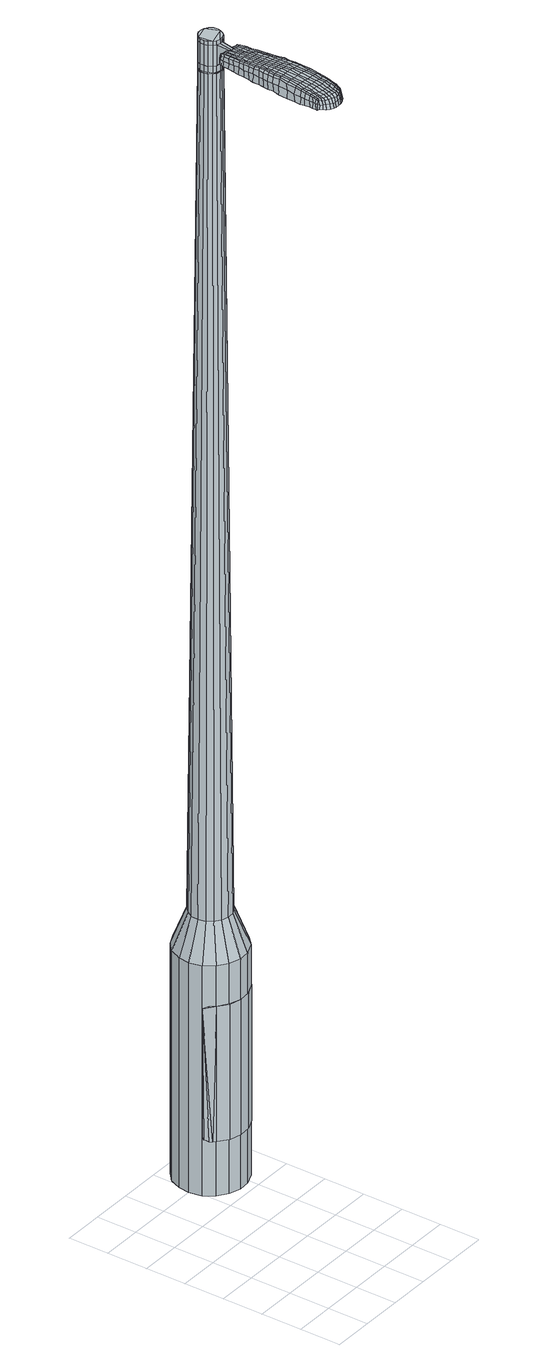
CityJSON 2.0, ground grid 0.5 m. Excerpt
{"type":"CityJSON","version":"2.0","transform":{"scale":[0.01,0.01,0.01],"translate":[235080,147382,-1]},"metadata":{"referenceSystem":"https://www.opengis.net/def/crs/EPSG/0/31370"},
"CityObjects":{
"object1":{"type":"GenericCityObject","attributes":{"cluster":367,"mean_distance_to_centroid":0.295,"new_centroid_x":235081.36,"new_centroid_y":147384.54,"mean_distance_to_camera":7.52,"H1":50.16,"H2":57.14,"Z_final":111.97,"cluster2":-1,"proj_x":235075.84,"proj_y":147383.94,"id_line":86094,"bearing_l":353.76,"distance":5.55,"orientation":"right","G_obj":263.76},"geometry":[{"type":"MultiSurface","lod":"2","boundaries":[[[0,1,2,3]],[[1,4,5,2]],[[4,6,7,5]],[[6,8,9,7]],[[8,10,11,9]],[[10,12,13,11]],[[12,14,15,13]],[[14,16,17,15]],[[16,18,19,17]],[[18,20,21,19]],[[20,22,23,21]],[[22,24,25,23]],[[24,26,27,25]],[[26,28,29,27]],[[28,30,31,29]],[[30,32,33,31]],[[32,34,35,33]],[[34,0,3,35]],[[36,37,38,39]],[[38,40,41,42]],[[41,43,42]],[[42,44,45,46]],[[45,47,46]],[[46,48,49,50]],[[49,51,50]],[[42,46,50,38]],[[50,52,39,38]],[[53,36,39]],[[2,5,7,35]],[[7,9,11,15]],[[11,13,15]],[[15,17,19,23]],[[19,21,23]],[[23,25,27,31]],[[27,29,31]],[[15,23,31,7]],[[31,33,35,7]],[[3,2,35]],[[1,0,54,55]],[[0,34,56,54]],[[34,32,57,56]],[[32,30,58,57]],[[30,28,59,58]],[[28,26,60,59]],[[26,24,61,60]],[[24,22,62,61]],[[22,20,63,62]],[[20,18,64,63]],[[18,16,65,64]],[[16,14,66,65]],[[14,12,67,66]],[[12,10,68,67]],[[10,8,69,68]],[[8,6,70,69]],[[6,4,71,70]],[[4,1,55,71]],[[55,54,72,73]],[[54,56,74,72]],[[56,57,75,74]],[[57,58,76,75]],[[58,59,77,76]],[[59,60,78,77]],[[60,61,79,78]],[[61,62,80,79]],[[62,63,81,80]],[[63,64,82,81]],[[64,65,83,82]],[[65,66,84,83]],[[66,67,85,84]],[[67,68,86,85]],[[68,69,87,86]],[[69,70,88,87]],[[70,71,89,88]],[[71,55,73,89]],[[90,91,92,93]],[[94,95,91,90]],[[96,97,95,94]],[[76,98,97,96]],[[77,99,98,76]],[[100,101,99,77]],[[102,103,101,100]],[[104,105,103,102]],[[106,107,105,104]],[[108,109,107,106]],[[110,111,109,108]],[[112,113,111,110]],[[114,115,113,112]],[[116,117,115,114]],[[87,118,117,116]],[[88,119,118,87]],[[120,121,119,88]],[[93,92,121,120]],[[122,123,124,125]],[[126,122,125,127]],[[128,126,127,129]],[[130,128,129,131]],[[132,130,131,133]],[[134,132,133,135]],[[136,134,135,137]],[[138,136,137,139]],[[140,138,139,141]],[[142,140,141,143]],[[144,142,143,145]],[[146,144,145,147]],[[148,146,147,149]],[[150,148,149,151]],[[152,150,151,153]],[[154,152,153,155]],[[73,72,90,93]],[[72,74,94,90]],[[74,75,96,94]],[[75,76,96]],[[78,100,77]],[[78,79,102,100]],[[79,80,104,102]],[[80,81,106,104]],[[81,82,108,106]],[[82,83,110,108]],[[83,84,112,110]],[[84,85,114,112]],[[85,86,116,114]],[[86,87,116]],[[89,120,88]],[[89,73,93,120]],[[156,157,92,91]],[[157,158,121,92]],[[158,119,121]],[[159,117,118]],[[159,160,115,117]],[[160,161,113,115]],[[161,162,111,113]],[[162,163,109,111]],[[163,164,107,109]],[[164,165,105,107]],[[165,166,103,105]],[[166,167,101,103]],[[167,99,101]],[[168,97,98]],[[168,169,95,97]],[[169,156,91,95]],[[39,52,154,170]],[[157,156,171,155]],[[53,39,170,123]],[[156,169,124,171]],[[36,53,123,122]],[[169,168,125,124]],[[37,36,122,126]],[[168,98,127,125]],[[38,37,126,128]],[[98,99,129,127]],[[40,38,128,130]],[[99,167,131,129]],[[41,40,130,132]],[[167,166,133,131]],[[43,41,132,134]],[[166,165,135,133]],[[42,43,134,136]],[[165,164,137,135]],[[44,42,136,138]],[[164,163,139,137]],[[45,44,138,140]],[[163,162,141,139]],[[47,45,140,142]],[[162,161,143,141]],[[46,47,142,144]],[[161,160,145,143]],[[48,46,144,146]],[[160,159,147,145]],[[49,48,146,148]],[[159,118,149,147]],[[51,49,148,150]],[[118,119,151,149]],[[50,51,150,152]],[[119,158,153,151]],[[52,50,152,154]],[[158,157,155,153]],[[154,155,172,173]],[[155,171,174,172]],[[171,124,175,174]],[[124,123,176,175]],[[123,170,177,176]],[[170,154,173,177]],[[178,179,180,181]],[[182,178,181,183]],[[178,182,184,185]],[[179,178,185,186]],[[187,188,189,190]],[[191,187,190,192]],[[187,191,193,194]],[[188,187,194,195]],[[196,197,198,199]],[[200,196,199,201]],[[196,200,202,203]],[[197,196,203,204]],[[205,206,207,208]],[[209,205,208,210]],[[205,209,211,212]],[[206,205,212,213]],[[214,215,216,217]],[[218,214,217,219]],[[214,218,220,221]],[[215,214,221,222]],[[223,224,225,226]],[[227,223,226,228]],[[223,227,229,230]],[[224,223,230,231]],[[232,233,234,235]],[[224,232,235,225]],[[232,224,231,236]],[[233,232,236,237]],[[238,239,240,241]],[[233,238,241,234]],[[238,233,237,242]],[[239,238,242,243]],[[244,182,183,245]],[[239,244,245,240]],[[244,239,243,246]],[[182,244,246,184]],[[247,248,249,250]],[[251,247,250,252]],[[247,251,253,254]],[[248,247,254,255]],[[256,257,258,259]],[[248,256,259,249]],[[256,248,255,260]],[[257,256,260,261]],[[262,263,264,265]],[[257,262,265,258]],[[262,257,261,266]],[[263,262,266,267]],[[268,269,270,271]],[[263,268,271,264]],[[268,263,267,272]],[[269,268,272,273]],[[274,179,186,275]],[[269,274,275,270]],[[274,269,273,276]],[[179,274,276,180]],[[277,278,279,280]],[[281,277,280,282]],[[277,281,283,284]],[[278,277,284,285]],[[286,287,288,289]],[[278,286,289,279]],[[286,278,285,290]],[[287,286,290,291]],[[292,293,294,295]],[[287,292,295,288]],[[292,287,291,296]],[[293,292,296,297]],[[298,191,192,299]],[[293,298,299,294]],[[298,293,297,300]],[[191,298,300,193]],[[301,302,303,304]],[[305,301,304,306]],[[301,305,307,308]],[[302,301,308,309]],[[310,311,312,313]],[[302,310,313,303]],[[310,302,309,314]],[[311,310,314,315]],[[316,317,318,319]],[[311,316,319,312]],[[316,311,315,320]],[[317,316,320,321]],[[322,323,324,325]],[[317,322,325,318]],[[322,317,321,326]],[[323,322,326,327]],[[328,188,195,329]],[[323,328,329,324]],[[328,323,327,330]],[[188,328,330,189]],[[331,217,216,332]],[[333,331,332,334]],[[331,333,335,336]],[[217,331,336,219]],[[337,333,334,338]],[[339,337,338,340]],[[337,339,341,342]],[[333,337,342,335]],[[343,339,340,344]],[[345,343,344,346]],[[343,345,347,348]],[[339,343,348,341]],[[349,345,346,350]],[[351,349,350,352]],[[349,351,353,354]],[[345,349,354,347]],[[355,351,352,356]],[[206,355,356,207]],[[355,206,213,357]],[[351,355,357,353]],[[358,359,204,203]],[[360,358,203,202]],[[358,360,361,362]],[[359,358,362,363]],[[364,365,363,362]],[[366,364,362,361]],[[364,366,367,368]],[[365,364,368,369]],[[370,371,369,368]],[[372,370,368,367]],[[370,372,373,374]],[[371,370,374,375]],[[376,377,375,374]],[[378,376,374,373]],[[376,378,211,209]],[[377,376,209,210]],[[379,380,381,382]],[[281,379,382,283]],[[379,281,282,383]],[[380,379,383,384]],[[385,200,201,386]],[[380,385,386,381]],[[385,380,384,387]],[[200,385,387,202]],[[388,389,390,391]],[[227,388,391,229]],[[388,227,228,392]],[[389,388,392,393]],[[394,395,396,397]],[[389,394,397,390]],[[394,389,393,398]],[[395,394,398,399]],[[400,197,204,401]],[[395,400,401,396]],[[400,395,399,402]],[[197,400,402,198]],[[403,404,405,406]],[[185,403,406,186]],[[403,185,184,407]],[[404,403,407,408]],[[409,410,411,412]],[[404,409,412,405]],[[409,404,408,413]],[[410,409,413,414]],[[415,208,207,416]],[[410,415,416,411]],[[415,410,414,417]],[[208,415,417,210]],[[418,419,420,421]],[[190,418,421,192]],[[418,190,189,422]],[[419,418,422,423]],[[424,212,211,425]],[[419,424,425,420]],[[424,419,423,426]],[[212,424,426,213]],[[427,428,429,430]],[[305,427,430,307]],[[427,305,306,431]],[[428,427,431,432]],[[433,218,219,434]],[[428,433,434,429]],[[433,428,432,435]],[[218,433,435,220]],[[436,437,438,439]],[[251,436,439,253]],[[436,251,252,440]],[[437,436,440,441]],[[442,443,444,445]],[[437,442,445,438]],[[442,437,441,446]],[[443,442,446,447]],[[448,215,222,449]],[[443,448,449,444]],[[448,443,447,450]],[[215,448,450,216]],[[451,452,441,440]],[[250,451,440,252]],[[451,250,249,453]],[[452,451,453,454]],[[455,456,447,446]],[[452,455,446,441]],[[455,452,454,457]],[[456,455,457,458]],[[459,332,216,450]],[[456,459,450,447]],[[459,456,458,460]],[[332,459,460,334]],[[461,462,463,464]],[[308,461,464,309]],[[461,308,307,430]],[[462,461,430,429]],[[465,336,335,466]],[[462,465,466,463]],[[465,462,429,434]],[[336,465,434,219]],[[467,468,454,453]],[[259,467,453,249]],[[467,259,258,469]],[[468,467,469,470]],[[471,472,458,457]],[[468,471,457,454]],[[471,468,470,473]],[[472,471,473,474]],[[475,338,334,460]],[[472,475,460,458]],[[475,472,474,476]],[[338,475,476,340]],[[477,478,479,480]],[[314,477,480,315]],[[477,314,309,464]],[[478,477,464,463]],[[481,342,341,482]],[[478,481,482,479]],[[481,478,463,466]],[[342,481,466,335]],[[483,484,470,469]],[[265,483,469,258]],[[483,265,264,485]],[[484,483,485,486]],[[487,488,474,473]],[[484,487,473,470]],[[487,484,486,489]],[[488,487,489,490]],[[491,344,340,476]],[[488,491,476,474]],[[491,488,490,492]],[[344,491,492,346]],[[493,494,495,496]],[[320,493,496,321]],[[493,320,315,480]],[[494,493,480,479]],[[497,348,347,498]],[[494,497,498,495]],[[497,494,479,482]],[[348,497,482,341]],[[499,500,486,485]],[[271,499,485,264]],[[499,271,270,501]],[[500,499,501,502]],[[503,504,490,489]],[[500,503,489,486]],[[503,500,502,505]],[[504,503,505,506]],[[507,350,346,492]],[[504,507,492,490]],[[507,504,506,508]],[[350,507,508,352]],[[509,510,511,512]],[[326,509,512,327]],[[509,326,321,496]],[[510,509,496,495]],[[513,354,353,514]],[[510,513,514,511]],[[513,510,495,498]],[[354,513,498,347]],[[515,516,502,501]],[[275,515,501,270]],[[515,275,186,406]],[[516,515,406,405]],[[517,518,506,505]],[[516,517,505,502]],[[517,516,405,412]],[[518,517,412,411]],[[519,356,352,508]],[[518,519,508,506]],[[519,518,411,416]],[[356,519,416,207]],[[520,521,423,422]],[[330,520,422,189]],[[520,330,327,512]],[[521,520,512,511]],[[522,357,213,426]],[[521,522,426,423]],[[522,521,511,514]],[[357,522,514,353]],[[523,524,384,383]],[[280,523,383,282]],[[523,280,279,525]],[[524,523,525,526]],[[527,360,202,387]],[[524,527,387,384]],[[527,524,526,528]],[[360,527,528,361]],[[529,530,531,532]],[[230,529,532,231]],[[529,230,229,391]],[[530,529,391,390]],[[533,534,535,536]],[[530,533,536,531]],[[533,530,390,397]],[[534,533,397,396]],[[537,359,363,538]],[[534,537,538,535]],[[537,534,396,401]],[[359,537,401,204]],[[539,540,526,525]],[[289,539,525,279]],[[539,289,288,541]],[[540,539,541,542]],[[543,366,361,528]],[[540,543,528,526]],[[543,540,542,544]],[[366,543,544,367]],[[545,546,547,548]],[[236,545,548,237]],[[545,236,231,532]],[[546,545,532,531]],[[549,550,551,552]],[[546,549,552,547]],[[549,546,531,536]],[[550,549,536,535]],[[553,365,369,554]],[[550,553,554,551]],[[553,550,535,538]],[[365,553,538,363]],[[555,556,542,541]],[[295,555,541,288]],[[555,295,294,557]],[[556,555,557,558]],[[559,372,367,544]],[[556,559,544,542]],[[559,556,558,560]],[[372,559,560,373]],[[561,562,563,564]],[[242,561,564,243]],[[561,242,237,548]],[[562,561,548,547]],[[565,566,567,568]],[[562,565,568,563]],[[565,562,547,552]],[[566,565,552,551]],[[569,371,375,570]],[[566,569,570,567]],[[569,566,551,554]],[[371,569,554,369]],[[571,572,558,557]],[[299,571,557,294]],[[571,299,192,421]],[[572,571,421,420]],[[573,378,373,560]],[[572,573,560,558]],[[573,572,420,425]],[[378,573,425,211]],[[574,575,408,407]],[[246,574,407,184]],[[574,246,243,564]],[[575,574,564,563]],[[576,577,414,413]],[[575,576,413,408]],[[576,575,563,568]],[[577,576,568,567]],[[578,377,210,417]],[[577,578,417,414]],[[578,577,567,570]],[[377,578,570,375]],[[579,580,581,582]],[[582,581,583,584]],[[585,583,581,586]],[[586,581,580,587]],[[588,589,590,591]],[[591,590,592,593]],[[594,592,590,595]],[[595,590,589,596]],[[597,598,599,600]],[[600,599,601,602]],[[603,601,599,604]],[[604,599,598,605]],[[606,607,608,609]],[[609,608,610,611]],[[612,610,608,613]],[[613,608,607,614]],[[615,616,617,618]],[[618,617,619,620]],[[621,619,617,622]],[[622,617,616,623]],[[624,625,626,627]],[[627,626,628,629]],[[630,628,626,631]],[[631,626,625,632]],[[633,634,635,636]],[[636,635,625,624]],[[632,625,635,637]],[[637,635,634,638]],[[639,640,641,642]],[[642,641,634,633]],[[638,634,641,643]],[[643,641,640,644]],[[584,583,645,646]],[[646,645,640,639]],[[644,640,645,647]],[[647,645,583,585]],[[648,649,650,651]],[[651,650,652,653]],[[654,652,650,655]],[[655,650,649,656]],[[657,658,659,660]],[[660,659,649,648]],[[656,649,659,661]],[[661,659,658,662]],[[663,664,665,666]],[[666,665,658,657]],[[662,658,665,667]],[[667,665,664,668]],[[669,670,671,672]],[[672,671,664,663]],[[668,664,671,673]],[[673,671,670,674]],[[587,580,675,676]],[[676,675,670,669]],[[674,670,675,677]],[[677,675,580,579]],[[678,679,680,681]],[[681,680,682,683]],[[684,682,680,685]],[[685,680,679,686]],[[687,688,689,690]],[[690,689,679,678]],[[686,679,689,691]],[[691,689,688,692]],[[693,694,695,696]],[[696,695,688,687]],[[692,688,695,697]],[[697,695,694,698]],[[593,592,699,700]],[[700,699,694,693]],[[698,694,699,701]],[[701,699,592,594]],[[702,703,704,705]],[[705,704,706,707]],[[708,706,704,709]],[[709,704,703,710]],[[711,712,713,714]],[[714,713,703,702]],[[710,703,713,715]],[[715,713,712,716]],[[717,718,719,720]],[[720,719,712,711]],[[716,712,719,721]],[[721,719,718,722]],[[723,724,725,726]],[[726,725,718,717]],[[722,718,725,727]],[[727,725,724,728]],[[596,589,729,730]],[[730,729,724,723]],[[728,724,729,731]],[[731,729,589,588]],[[615,618,732,733]],[[733,732,734,735]],[[736,734,732,737]],[[737,732,618,620]],[[735,734,738,739]],[[739,738,740,741]],[[742,740,738,743]],[[743,738,734,736]],[[741,740,744,745]],[[745,744,746,747]],[[748,746,744,749]],[[749,744,740,742]],[[747,746,750,751]],[[751,750,752,753]],[[754,752,750,755]],[[755,750,746,748]],[[753,752,756,757]],[[757,756,607,606]],[[614,607,756,758]],[[758,756,752,754]],[[605,759,760,604]],[[604,760,761,603]],[[762,761,760,763]],[[763,760,759,764]],[[764,765,766,763]],[[763,766,767,762]],[[768,767,766,769]],[[769,766,765,770]],[[770,771,772,769]],[[769,772,773,768]],[[774,773,772,775]],[[775,772,771,776]],[[776,777,778,775]],[[775,778,779,774]],[[612,779,778,610]],[[610,778,777,611]],[[780,781,782,783]],[[783,782,682,684]],[[683,682,782,784]],[[784,782,781,785]],[[602,601,786,787]],[[787,786,781,780]],[[785,781,786,788]],[[788,786,601,603]],[[789,790,791,792]],[[792,791,628,630]],[[629,628,791,793]],[[793,791,790,794]],[[795,796,797,798]],[[798,797,790,789]],[[794,790,797,799]],[[799,797,796,800]],[[605,598,801,802]],[[802,801,796,795]],[[800,796,801,803]],[[803,801,598,597]],[[804,805,806,807]],[[807,806,586,587]],[[585,586,806,808]],[[808,806,805,809]],[[810,811,812,813]],[[813,812,805,804]],[[809,805,812,814]],[[814,812,811,815]],[[606,609,816,817]],[[817,816,811,810]],[[815,811,816,818]],[[818,816,609,611]],[[819,820,821,822]],[[822,821,591,593]],[[588,591,821,823]],[[823,821,820,824]],[[612,613,825,826]],[[826,825,820,819]],[[824,820,825,827]],[[827,825,613,614]],[[828,829,830,831]],[[831,830,706,708]],[[706,830,707]],[[707,830,829,832]],[[620,619,833,834]],[[834,833,829,828]],[[832,829,833,835]],[[835,833,619,621]],[[836,837,838]],[[838,837,652,654]],[[653,652,837,839]],[[839,837,840]],[[841,842,843,844]],[[844,843,837,836]],[[840,837,843,845]],[[845,843,842,846]],[[623,616,847,848]],[[848,847,842,841]],[[846,842,847,849]],[[849,847,616,615]],[[840,850,851,839]],[[839,851,651,653]],[[648,651,851,852]],[[852,851,850,853]],[[846,854,855,845]],[[845,855,850,840]],[[853,850,855,856]],[[856,855,854,857]],[[615,733,858,849]],[[849,858,854,846]],[[857,854,858,859]],[[859,858,733,735]],[[860,861,862,863]],[[863,862,709,710]],[[708,709,862,831]],[[831,862,861,828]],[[736,737,864,865]],[[865,864,861,860]],[[828,861,864,834]],[[834,864,737,620]],[[853,866,852]],[[852,866,660,648]],[[657,660,866,867]],[[857,868,869,856]],[[856,869,866,853]],[[867,866,869,870]],[[870,869,868,871]],[[735,739,872,859]],[[859,872,868,857]],[[871,868,872,873]],[[873,872,739,741]],[[874,875,876,877]],[[877,876,715,716]],[[710,715,876,863]],[[863,876,875,860]],[[742,743,878,879]],[[879,878,875,874]],[[860,875,878,865]],[[865,878,743,736]],[[880,881,867]],[[867,881,666,657]],[[663,666,881,882]],[[882,881,880,883]],[[871,884,885,870]],[[870,885,880,867]],[[883,880,885,886]],[[886,885,884,887]],[[741,745,888,873]],[[873,888,884,871]],[[887,884,888,889]],[[889,888,745,747]],[[890,891,892,893]],[[893,892,721,722]],[[716,721,892,877]],[[877,892,891,874]],[[748,749,894,895]],[[895,894,891,890]],[[874,891,894,879]],[[879,894,749,742]],[[883,896,897,882]],[[882,897,672,663]],[[669,672,897,898]],[[898,897,896,899]],[[887,900,901,886]],[[886,901,896,883]],[[899,896,901,902]],[[902,901,900,903]],[[747,751,904,889]],[[889,904,900,887]],[[903,900,904,905]],[[905,904,751,753]],[[906,907,908,909]],[[909,908,727,728]],[[722,727,908,893]],[[893,908,907,890]],[[754,755,910,911]],[[911,910,907,906]],[[890,907,910,895]],[[895,910,755,748]],[[899,912,913,898]],[[898,913,676,669]],[[587,676,913,807]],[[807,913,912,804]],[[903,914,915,902]],[[902,915,912,899]],[[804,912,915,813]],[[813,915,914,810]],[[753,757,916,905]],[[905,916,914,903]],[[810,914,916,817]],[[817,916,757,606]],[[824,917,918,823]],[[823,918,731,588]],[[728,731,918,909]],[[909,918,917,906]],[[614,758,919,827]],[[827,919,917,824]],[[906,917,919,911]],[[911,919,758,754]],[[785,920,921,784]],[[784,921,681,683]],[[678,681,921,922]],[[922,921,920,923]],[[603,761,924,788]],[[788,924,920,785]],[[923,920,924,925]],[[925,924,761,762]],[[926,927,928,929]],[[929,928,631,632]],[[630,631,928,792]],[[792,928,927,789]],[[930,931,932,933]],[[933,932,927,926]],[[789,927,932,798]],[[798,932,931,795]],[[764,759,934,935]],[[935,934,931,930]],[[795,931,934,802]],[[802,934,759,605]],[[923,936,937,922]],[[922,937,690,678]],[[687,690,937,938]],[[938,937,936,939]],[[762,767,940,925]],[[925,940,936,923]],[[939,936,940,941]],[[941,940,767,768]],[[942,943,944,945]],[[945,944,637,638]],[[632,637,944,929]],[[929,944,943,926]],[[946,947,948,949]],[[949,948,943,942]],[[926,943,948,933]],[[933,948,947,930]],[[770,765,950,951]],[[951,950,947,946]],[[930,947,950,935]],[[935,950,765,764]],[[939,952,953,938]],[[938,953,696,687]],[[693,696,953,954]],[[954,953,952,955]],[[768,773,956,941]],[[941,956,952,939]],[[955,952,956,957]],[[957,956,773,774]],[[958,959,960,961]],[[961,960,643,644]],[[638,643,960,945]],[[945,960,959,942]],[[962,963,964,965]],[[965,964,959,958]],[[942,959,964,949]],[[949,964,963,946]],[[776,771,966,967]],[[967,966,963,962]],[[946,963,966,951]],[[951,966,771,770]],[[955,968,969,954]],[[954,969,700,693]],[[593,700,969,822]],[[822,969,968,819]],[[774,779,970,957]],[[957,970,968,955]],[[819,968,970,826]],[[826,970,779,612]],[[809,971,972,808]],[[808,972,647,585]],[[644,647,972,961]],[[961,972,971,958]],[[815,973,974,814]],[[814,974,971,809]],[[958,971,974,965]],[[965,974,973,962]],[[611,777,975,818]],[[818,975,973,815]],[[962,973,975,967]],[[967,975,777,776]],[[579,582,181,180]],[[582,584,183,181]],[[594,595,194,193]],[[595,596,195,194]],[[597,600,199,198]],[[600,602,201,199]],[[621,622,221,220]],[[622,623,222,221]],[[624,627,226,225]],[[627,629,228,226]],[[633,636,235,234]],[[636,624,225,235]],[[639,642,241,240]],[[642,633,234,241]],[[584,646,245,183]],[[646,639,240,245]],[[654,655,254,253]],[[655,656,255,254]],[[656,661,260,255]],[[661,662,261,260]],[[662,667,266,261]],[[667,668,267,266]],[[668,673,272,267]],[[673,674,273,272]],[[674,677,276,273]],[[677,579,180,276]],[[684,685,284,283]],[[685,686,285,284]],[[686,691,290,285]],[[691,692,291,290]],[[692,697,296,291]],[[697,698,297,296]],[[698,701,300,297]],[[701,594,193,300]],[[702,705,304,303]],[[705,707,306,304]],[[711,714,313,312]],[[714,702,303,313]],[[717,720,319,318]],[[720,711,312,319]],[[723,726,325,324]],[[726,717,318,325]],[[596,730,329,195]],[[730,723,324,329]],[[780,783,382,381]],[[783,684,283,382]],[[602,787,386,201]],[[787,780,381,386]],[[629,793,392,228]],[[793,794,393,392]],[[794,799,398,393]],[[799,800,399,398]],[[800,803,402,399]],[[803,597,198,402]],[[707,431,306]],[[707,832,432,431]],[[832,835,435,432]],[[835,621,220,435]],[[836,838,439,438]],[[838,654,253,439]],[[841,844,445,444]],[[844,836,438,445]],[[623,848,449,222]],[[848,841,444,449]],[[976,977,978,979]],[[980,981,979,978]],[[982,983,984,985]],[[986,987,988,989]],[[977,990,991,978]],[[992,980,978,991]],[[993,982,985,994]],[[995,996,987,986]],[[990,997,998,991]],[[998,999,992,991]],[[1000,993,994,1001]],[[1002,996,995,1003]],[[997,1004,1005,998]],[[1005,1006,999,998]],[[1007,1000,1001,1008]],[[1009,1002,1003,1010]],[[1011,1012,1013,1014]],[[1015,1016,1012,1011]],[[1015,1017,1018,1016]],[[1017,1019,1020,1018]],[[1021,1022,1023,1024]],[[1025,1026,1022,1021]],[[1027,1028,1026,1025]],[[1029,1030,1028,1027]],[[1024,1013,1012,1021]],[[1021,1012,1016,1025]],[[1016,1018,1027,1025]],[[1018,1020,1029,1027]],[[985,984,981,980]],[[994,985,980,992]],[[999,1001,994,992]],[[1006,1008,1001,999]],[[986,989,983,982]],[[995,986,982,993]],[[1003,995,993,1000]],[[1010,1003,1000,1007]],[[987,1011,1014,988]],[[996,1015,1011,987]],[[1017,1015,996,1002]],[[1019,1017,1002,1009]],[[1031,1032,1033,1034]],[[1033,1035,1036,1037]],[[1033,1037,1038,1039]],[[1033,1039,1034]],[[1040,1031,1034,1041]],[[1042,1041,1034,1043]],[[1044,1043,1034]],[[1045,1033,1032,1046]],[[1047,1045,1046,1048]],[[1049,1047,1048,1050]],[[1051,1049,1050,1052]],[[1053,1051,1052,1054]],[[1054,1055,1056,1057]],[[1054,1057,1058,1059]],[[1054,1059,1060,1061]],[[1060,1062,1063,1064]],[[1060,1064,1065,1066]],[[1060,1066,1061]],[[1054,1061,1053]],[[1067,1068,1032,1031]],[[1069,1070,1035,1033]],[[1071,1072,1044,1034]],[[1068,1073,1046,1032]],[[1074,1069,1033,1045]],[[1073,1075,1048,1046]],[[1076,1074,1045,1047]],[[1075,1077,1050,1048]],[[1078,1076,1047,1049]],[[1077,1079,1052,1050]],[[1080,1078,1049,1051]],[[1079,1081,1054,1052]],[[1082,1080,1051,1053]],[[1081,1083,1055,1054]],[[1084,1085,1062,1060]],[[1086,1082,1053,1061]],[[1056,1055,1083,1087]],[[1057,1056,1087,1088]],[[1058,1057,1088,1089]],[[1059,1058,1089,1090]],[[1060,1059,1090,1084]],[[1091,1067,1031,1040]],[[1092,1091,1040,1041]],[[1093,1092,1041,1042]],[[1094,1093,1042,1043]],[[1072,1094,1043,1044]],[[1036,1035,1070,1095]],[[1063,1062,1085,1096]],[[1037,1036,1095,1097]],[[1038,1037,1097,1098]],[[1039,1038,1098,1099]],[[1034,1039,1099,1071]],[[1064,1063,1096,1100]],[[1065,1064,1100,1101]],[[1066,1065,1101,1102]],[[1061,1066,1102,1086]]]}]}
},
"vertices":[
[133,210,384],[119,215,384],[119,215,96],[133,210,96],[107,223,384],[107,223,96],[98,235,384],[98,235,96],[95,250,384],[95,250,96],[97,264,384],[97,264,96],[103,278,384],[103,278,96],[114,288,384],[114,288,96],[127,294,384],[127,294,96],[142,295,384],[142,295,96],[156,290,384],[156,290,96],[168,282,384],[168,282,96],[176,270,384],[176,270,96],[179,255,384],[179,255,96],[178,241,384],[178,241,96],[171,227,384],[171,227,96],[161,217,384],[161,217,96],[147,211,384],[147,211,96],[145,241,1524],[148,245,1524],[150,249,1524],[136,239,1524],[151,253,1524],[150,258,1524],[143,265,1524],[147,262,1524],[139,266,1524],[134,266,1524],[126,260,1524],[130,264,1524],[124,256,1524],[124,252,1524],[128,243,1524],[125,247,1524],[131,240,1524],[140,239,1524],[134,227,429],[126,230,429],[143,228,429],[151,232,429],[158,238,429],[161,245,429],[162,254,429],[160,263,429],[155,270,429],[148,275,429],[140,278,429],[131,277,429],[123,273,429],[117,267,429],[113,260,429],[112,251,429],[114,242,429],[119,235,429],[136,239,1483],[131,240,1483],[140,239,1483],[145,241,1483],[148,245,1483],[150,249,1483],[151,253,1483],[150,258,1483],[147,262,1483],[143,265,1483],[139,266,1483],[134,266,1483],[130,264,1483],[126,260,1483],[124,256,1483],[124,252,1483],[125,247,1483],[128,243,1483],[136,240,1483],[136,240,1485],[132,241,1485],[132,241,1483],[140,240,1483],[140,240,1485],[144,242,1483],[144,242,1485],[148,245,1485],[150,249,1485],[150,253,1483],[150,253,1485],[149,258,1483],[149,258,1485],[147,261,1483],[147,261,1485],[143,264,1483],[143,264,1485],[139,265,1483],[139,265,1485],[134,265,1483],[134,265,1485],[130,263,1483],[130,263,1485],[127,260,1483],[127,260,1485],[125,256,1483],[125,256,1485],[124,252,1485],[125,247,1485],[128,244,1483],[128,244,1485],[145,241,1519],[140,239,1519],[140,239,1493],[145,241,1493],[148,245,1519],[148,245,1493],[150,249,1519],[150,249,1493],[151,253,1519],[151,253,1493],[150,258,1519],[150,258,1493],[147,262,1519],[147,262,1493],[143,265,1519],[143,265,1493],[139,266,1519],[139,266,1493],[134,266,1519],[134,266,1493],[130,264,1519],[130,264,1493],[126,260,1519],[126,260,1493],[124,256,1519],[124,256,1493],[124,252,1519],[124,252,1493],[125,247,1519],[125,247,1493],[128,243,1519],[128,243,1493],[131,240,1519],[131,240,1493],[136,239,1485],[131,240,1485],[128,243,1485],[124,256,1485],[126,260,1485],[130,264,1485],[134,266,1485],[139,266,1485],[143,265,1485],[147,262,1485],[150,258,1485],[151,253,1485],[145,241,1485],[140,239,1485],[136,239,1519],[136,239,1493],[131,221,1513],[131,221,1518],[134,221,1513],[137,220,1513],[137,220,1518],[134,221,1518],[106,149,1519],[107,156,1518],[106,155,1509],[105,148,1510],[105,141,1519],[103,139,1510],[107,141,1526],[108,150,1525],[109,157,1525],[145,145,1519],[145,152,1518],[144,153,1525],[143,146,1525],[144,136,1519],[142,137,1526],[145,135,1510],[146,143,1510],[146,150,1509],[119,74,1519],[115,74,1519],[115,73,1513],[119,73,1513],[123,74,1519],[123,73,1513],[123,76,1524],[119,75,1524],[116,76,1524],[127,147,1530],[128,155,1529],[125,155,1529],[124,148,1530],[126,138,1531],[123,139,1531],[130,138,1530],[131,147,1530],[131,154,1529],[136,228,1512],[133,228,1512],[133,227,1517],[135,226,1517],[139,227,1512],[138,226,1517],[139,226,1506],[136,227,1506],[133,227,1506],[101,90,1519],[101,93,1519],[100,93,1512],[100,89,1512],[101,88,1518],[100,87,1512],[102,88,1522],[102,90,1523],[102,94,1524],[101,98,1519],[101,104,1519],[100,103,1512],[100,97,1512],[103,98,1524],[103,104,1525],[102,110,1519],[102,118,1519],[101,116,1511],[100,109,1511],[103,110,1526],[104,118,1526],[104,129,1519],[102,128,1510],[105,130,1526],[118,222,1513],[117,214,1513],[118,215,1518],[120,222,1517],[120,227,1512],[120,226,1516],[119,227,1506],[117,221,1507],[116,214,1507],[116,207,1514],[115,200,1515],[116,200,1520],[117,208,1519],[115,206,1507],[113,199,1507],[113,192,1515],[112,185,1516],[114,186,1522],[115,193,1521],[112,191,1508],[111,184,1508],[111,178,1517],[110,170,1517],[111,171,1524],[112,178,1523],[109,177,1508],[108,169,1509],[108,163,1518],[110,164,1524],[107,162,1509],[137,85,1519],[137,89,1519],[136,89,1524],[135,86,1523],[136,83,1518],[135,84,1522],[137,82,1512],[138,84,1512],[139,87,1512],[138,93,1519],[139,99,1519],[138,100,1525],[137,94,1524],[140,92,1512],[141,98,1512],[140,105,1519],[141,113,1519],[140,114,1526],[139,106,1526],[142,104,1511],[143,111,1511],[143,124,1519],[141,125,1526],[144,123,1510],[149,218,1513],[148,211,1513],[149,210,1507],[150,217,1507],[149,224,1512],[149,223,1506],[148,223,1516],[148,219,1517],[147,212,1518],[148,203,1514],[147,196,1515],[149,195,1507],[149,202,1507],[147,204,1519],[146,197,1520],[147,188,1515],[147,181,1516],[148,180,1508],[148,187,1508],[146,189,1521],[145,182,1522],[146,174,1517],[146,166,1517],[147,165,1509],[148,172,1508],[145,175,1523],[144,167,1524],[145,159,1518],[147,157,1509],[144,160,1524],[135,221,1519],[132,221,1519],[134,214,1520],[131,214,1520],[137,213,1520],[138,221,1519],[133,206,1522],[131,206,1522],[133,199,1523],[130,199,1523],[136,198,1523],[136,206,1521],[132,191,1524],[129,192,1524],[131,184,1525],[128,184,1525],[134,184,1525],[135,191,1524],[130,177,1526],[127,177,1526],[129,169,1527],[126,170,1527],[133,169,1527],[134,176,1526],[129,162,1528],[126,162,1528],[132,162,1528],[120,78,1527],[116,79,1527],[124,79,1526],[124,83,1527],[120,83,1528],[116,83,1528],[121,89,1529],[117,89,1529],[125,89,1528],[126,96,1530],[122,96,1530],[118,97,1530],[122,104,1531],[119,104,1531],[127,104,1530],[128,113,1531],[123,113,1531],[120,113,1531],[125,125,1531],[121,126,1531],[129,125,1531],[135,81,1518],[132,79,1519],[133,78,1513],[135,80,1513],[134,82,1523],[132,80,1523],[128,76,1519],[128,75,1513],[128,78,1524],[102,85,1518],[104,83,1518],[104,84,1523],[103,87,1523],[101,85,1513],[103,82,1513],[106,80,1519],[109,77,1519],[109,79,1524],[106,81,1523],[105,79,1513],[108,76,1513],[112,75,1519],[112,77,1524],[112,74,1513],[109,150,1528],[111,150,1528],[112,157,1528],[111,157,1527],[108,141,1528],[110,141,1529],[114,149,1529],[117,149,1530],[118,156,1529],[115,156,1528],[113,140,1529],[116,140,1530],[121,148,1530],[121,155,1529],[119,139,1531],[142,146,1528],[139,146,1529],[139,137,1529],[141,137,1528],[142,153,1527],[140,153,1528],[135,147,1529],[134,138,1530],[136,154,1528],[148,226,1512],[146,226,1512],[145,225,1517],[147,225,1517],[148,225,1506],[146,225,1506],[142,227,1512],[142,226,1517],[143,226,1506],[121,229,1512],[123,229,1512],[122,228,1506],[120,228,1506],[122,228,1517],[123,228,1517],[125,229,1512],[128,228,1512],[127,228,1506],[124,228,1506],[125,227,1517],[128,227,1517],[130,228,1512],[130,227,1506],[130,227,1517],[121,223,1519],[122,222,1519],[120,215,1520],[121,215,1520],[125,222,1519],[127,222,1519],[124,215,1520],[126,214,1520],[130,222,1519],[129,214,1520],[146,220,1519],[144,220,1519],[144,212,1520],[146,212,1520],[141,220,1519],[141,213,1520],[119,208,1521],[120,208,1521],[117,200,1522],[119,200,1522],[123,207,1521],[125,207,1521],[122,200,1522],[124,200,1523],[128,207,1522],[127,199,1523],[145,205,1521],[143,205,1521],[143,197,1522],[145,197,1522],[140,205,1521],[139,198,1522],[116,193,1523],[118,193,1523],[115,186,1524],[117,186,1524],[120,193,1523],[123,192,1524],[119,185,1525],[122,185,1525],[126,192,1524],[125,185,1525],[144,190,1523],[142,190,1523],[142,183,1524],[144,182,1524],[139,191,1524],[138,183,1525],[114,178,1525],[116,178,1525],[113,171,1526],[115,171,1526],[118,178,1526],[121,178,1526],[117,171,1527],[120,170,1527],[124,177,1526],[123,170,1527],[143,175,1525],[141,175,1525],[141,168,1526],[143,168,1526],[138,176,1526],[137,168,1527],[112,164,1527],[114,164,1527],[116,163,1527],[119,163,1528],[122,163,1528],[143,161,1527],[140,161,1527],[136,161,1528],[134,85,1525],[132,83,1525],[135,88,1526],[133,87,1526],[128,81,1526],[129,85,1527],[103,89,1525],[105,87,1525],[105,90,1526],[103,92,1525],[107,84,1525],[109,82,1526],[110,86,1527],[107,88,1526],[112,80,1526],[113,84,1527],[136,93,1526],[134,92,1527],[137,99,1527],[135,98,1528],[130,91,1528],[130,97,1529],[104,98,1526],[105,96,1527],[106,102,1528],[104,104,1527],[107,94,1527],[110,92,1528],[111,99,1529],[108,100,1528],[114,90,1528],[114,98,1530],[138,106,1528],[135,105,1529],[139,114,1528],[136,113,1529],[131,104,1529],[132,113,1530],[104,110,1528],[106,109,1528],[107,117,1529],[105,118,1528],[109,107,1529],[112,106,1530],[113,115,1530],[110,116,1530],[115,105,1530],[116,114,1531],[140,125,1529],[137,125,1529],[133,125,1530],[107,129,1528],[109,129,1529],[111,128,1530],[114,127,1530],[118,126,1531],[108,155,1509],[109,156,1518],[108,149,1518],[107,148,1509],[107,140,1519],[105,139,1510],[109,141,1525],[110,149,1525],[111,156,1525],[142,153,1525],[143,152,1518],[143,145,1518],[141,146,1525],[142,136,1519],[140,137,1525],[143,135,1510],[144,143,1509],[144,150,1509],[116,75,1513],[116,76,1519],[119,76,1519],[119,75,1513],[123,76,1519],[123,76,1513],[123,78,1524],[119,77,1524],[116,78,1524],[125,154,1528],[128,154,1528],[127,147,1529],[124,147,1529],[126,138,1529],[123,138,1529],[130,138,1529],[130,147,1529],[131,154,1528],[133,225,1516],[133,226,1512],[135,225,1512],[135,224,1516],[138,225,1512],[138,224,1516],[139,224,1506],[135,224,1506],[133,225,1506],[102,93,1512],[103,93,1519],[103,90,1518],[102,90,1512],[103,88,1518],[102,88,1512],[104,89,1522],[104,91,1523],[104,94,1523],[102,103,1512],[103,104,1519],[103,98,1519],[102,97,1512],[104,99,1524],[105,104,1525],[103,116,1511],[104,117,1519],[104,110,1519],[102,109,1511],[105,110,1525],[106,118,1526],[106,129,1519],[104,128,1510],[107,129,1526],[120,215,1518],[119,214,1513],[120,221,1513],[121,222,1517],[121,226,1512],[122,225,1515],[120,226,1506],[119,221,1506],[118,213,1507],[118,200,1520],[117,199,1514],[118,207,1514],[119,207,1519],[116,206,1507],[115,198,1507],[115,185,1522],[114,185,1516],[115,192,1515],[117,192,1521],[114,191,1508],[112,184,1508],[113,171,1523],[112,170,1517],[113,177,1516],[114,178,1522],[111,176,1508],[110,169,1508],[110,163,1517],[112,164,1524],[109,162,1509],[134,90,1523],[135,89,1519],[135,86,1518],[134,87,1523],[134,84,1518],[133,85,1522],[135,83,1512],[136,85,1512],[137,88,1512],[136,100,1525],[138,99,1519],[136,94,1519],[135,94,1524],[138,93,1512],[139,98,1512],[138,114,1526],[140,113,1519],[139,105,1519],[137,106,1525],[140,104,1511],[141,112,1511],[141,124,1519],[139,125,1526],[142,123,1510],[147,210,1507],[146,211,1513],[147,218,1513],[148,217,1506],[147,223,1512],[147,223,1506],[146,223,1515],[146,219,1517],[145,212,1518],[147,195,1507],[145,196,1514],[146,203,1514],[147,202,1507],[145,204,1519],[144,197,1520],[146,180,1508],[145,181,1516],[145,188,1515],[146,187,1508],[144,189,1521],[143,182,1522],[145,165,1508],[144,166,1517],[144,174,1516],[146,172,1508],[143,175,1522],[143,167,1523],[143,159,1517],[145,158,1509],[142,160,1524],[135,220,1518],[132,220,1518],[134,213,1519],[131,213,1519],[137,213,1519],[138,220,1518],[133,206,1520],[131,206,1520],[132,198,1521],[130,198,1521],[135,198,1521],[136,205,1520],[132,191,1523],[129,191,1523],[131,183,1524],[128,184,1524],[134,183,1524],[135,190,1523],[130,176,1525],[127,176,1525],[129,169,1526],[126,169,1526],[133,168,1526],[133,176,1525],[129,161,1527],[126,162,1527],[132,161,1527],[116,80,1526],[120,80,1526],[123,80,1525],[124,84,1526],[120,83,1526],[117,84,1526],[117,90,1528],[121,90,1528],[125,90,1527],[125,97,1528],[122,97,1529],[118,97,1529],[119,104,1530],[122,104,1530],[126,104,1529],[127,113,1530],[123,113,1530],[120,113,1530],[121,126,1530],[125,125,1530],[128,125,1530],[132,80,1513],[131,81,1518],[133,83,1518],[134,82,1512],[132,84,1523],[131,82,1523],[127,78,1519],[128,77,1513],[127,80,1523],[106,86,1523],[105,84,1518],[104,86,1518],[105,88,1523],[103,86,1512],[104,84,1512],[110,80,1523],[110,79,1519],[107,82,1519],[108,83,1523],[107,81,1513],[109,78,1513],[113,77,1519],[113,79,1524],[113,76,1513],[113,156,1527],[112,149,1527],[111,150,1527],[112,156,1526],[110,141,1527],[111,141,1528],[119,155,1528],[118,148,1528],[115,149,1528],[116,156,1527],[113,140,1528],[116,139,1529],[121,148,1529],[122,155,1528],[120,139,1529],[138,137,1528],[139,146,1527],[140,146,1527],[140,137,1527],[141,153,1526],[139,153,1527],[135,146,1528],[134,137,1528],[135,153,1527],[145,223,1516],[145,224,1512],[146,224,1512],[146,223,1516],[146,223,1506],[142,224,1512],[142,224,1516],[142,224,1506],[122,226,1506],[122,227,1512],[121,226,1506],[122,226,1516],[123,226,1516],[127,225,1506],[127,226,1512],[125,226,1512],[124,226,1506],[125,226,1516],[128,225,1516],[130,226,1512],[130,225,1506],[130,225,1516],[123,221,1518],[122,222,1518],[121,215,1519],[121,214,1519],[127,221,1518],[125,221,1518],[124,214,1519],[126,214,1519],[130,221,1518],[129,214,1519],[144,212,1519],[144,219,1518],[145,219,1518],[145,212,1519],[141,219,1518],[140,212,1519],[120,207,1520],[119,200,1521],[125,206,1520],[123,207,1520],[122,199,1521],[124,199,1521],[128,206,1520],[127,199,1521],[143,197,1521],[143,204,1520],[144,204,1520],[144,197,1521],[140,205,1520],[139,197,1521],[118,192,1522],[117,192,1522],[116,185,1523],[117,185,1523],[123,192,1522],[121,192,1522],[120,185,1523],[122,184,1524],[126,191,1523],[125,184,1524],[141,182,1523],[142,190,1522],[143,189,1522],[143,182,1523],[139,190,1522],[138,183,1523],[116,178,1524],[115,178,1524],[114,171,1525],[115,170,1525],[121,177,1525],[119,177,1524],[118,170,1525],[121,170,1526],[124,177,1525],[123,169,1526],[140,168,1525],[141,175,1524],[142,175,1524],[142,167,1525],[137,175,1524],[137,168,1525],[114,163,1526],[113,164,1526],[120,163,1527],[117,163,1526],[123,162,1527],[140,160,1526],[141,160,1526],[136,161,1526],[131,84,1524],[133,86,1524],[133,89,1525],[132,87,1525],[127,82,1525],[128,85,1525],[106,91,1525],[106,88,1524],[105,90,1524],[105,93,1525],[110,86,1526],[110,83,1525],[108,85,1524],[108,89,1525],[113,81,1525],[113,85,1526],[133,93,1526],[134,94,1526],[135,100,1526],[134,99,1527],[129,91,1526],[130,98,1527],[107,103,1527],[106,96,1526],[105,98,1526],[105,104,1526],[112,99,1528],[111,92,1527],[108,94,1526],[109,101,1527],[114,91,1527],[115,98,1528],[135,105,1527],[136,106,1527],[137,114,1527],[136,113,1528],[131,104,1528],[132,113,1529],[108,117,1528],[107,109,1527],[106,110,1527],[107,118,1527],[113,115,1529],[112,106,1529],[109,107,1528],[110,116,1528],[116,105,1529],[117,114,1530],[137,125,1528],[138,126,1528],[133,125,1529],[109,129,1528],[108,129,1528],[115,127,1529],[112,128,1529],[118,126,1530],[120,226,1508],[127,225,1508],[122,193,1509],[115,194,1509],[119,172,1510],[111,173,1510],[114,133,1512],[105,134,1512],[107,151,1511],[116,150,1511],[112,115,1513],[111,101,1514],[103,102,1514],[103,116,1513],[134,225,1508],[130,192,1509],[128,171,1510],[124,131,1512],[126,149,1511],[122,114,1513],[120,100,1514],[141,224,1508],[138,191,1509],[137,170,1510],[133,130,1512],[135,148,1511],[129,99,1514],[131,113,1513],[147,223,1508],[146,191,1509],[145,169,1510],[142,129,1512],[144,147,1511],[138,98,1514],[140,112,1513],[110,88,1514],[111,83,1514],[104,84,1514],[102,89,1514],[119,87,1514],[118,82,1514],[127,86,1514],[125,81,1514],[136,85,1514],[132,81,1514],[113,78,1515],[116,74,1515],[115,75,1515],[109,78,1515],[118,77,1515],[117,74,1515],[122,77,1515],[119,74,1515],[126,76,1515],[120,74,1515],[174,230,334],[172,226,334],[172,226,165],[178,239,171],[174,230,165],[175,233,165],[177,235,166],[178,237,167],[178,238,169],[175,233,334],[177,235,333],[178,237,332],[178,238,331],[178,239,328],[161,216,165],[161,216,334],[147,210,165],[147,210,334],[132,209,165],[132,209,334],[118,213,165],[118,213,334],[106,222,165],[106,222,334],[103,225,334],[101,228,334],[100,231,333],[98,233,332],[98,234,331],[97,234,328],[103,225,165],[97,234,171],[98,234,169],[98,233,167],[100,231,166],[101,228,165],[171,231,334],[169,227,334],[169,227,165],[171,231,165],[176,240,171],[176,240,328],[159,218,334],[159,218,165],[147,213,334],[147,213,165],[133,212,334],[133,212,165],[119,216,334],[119,216,165],[108,224,334],[108,224,165],[106,227,334],[100,235,328],[100,235,171],[106,227,165],[104,230,334],[102,232,333],[101,234,332],[100,235,331],[173,234,334],[174,237,333],[175,238,332],[176,240,331],[173,234,165],[100,235,169],[174,237,166],[175,238,167],[176,240,169],[101,234,167],[102,232,166],[104,230,165]
]}
